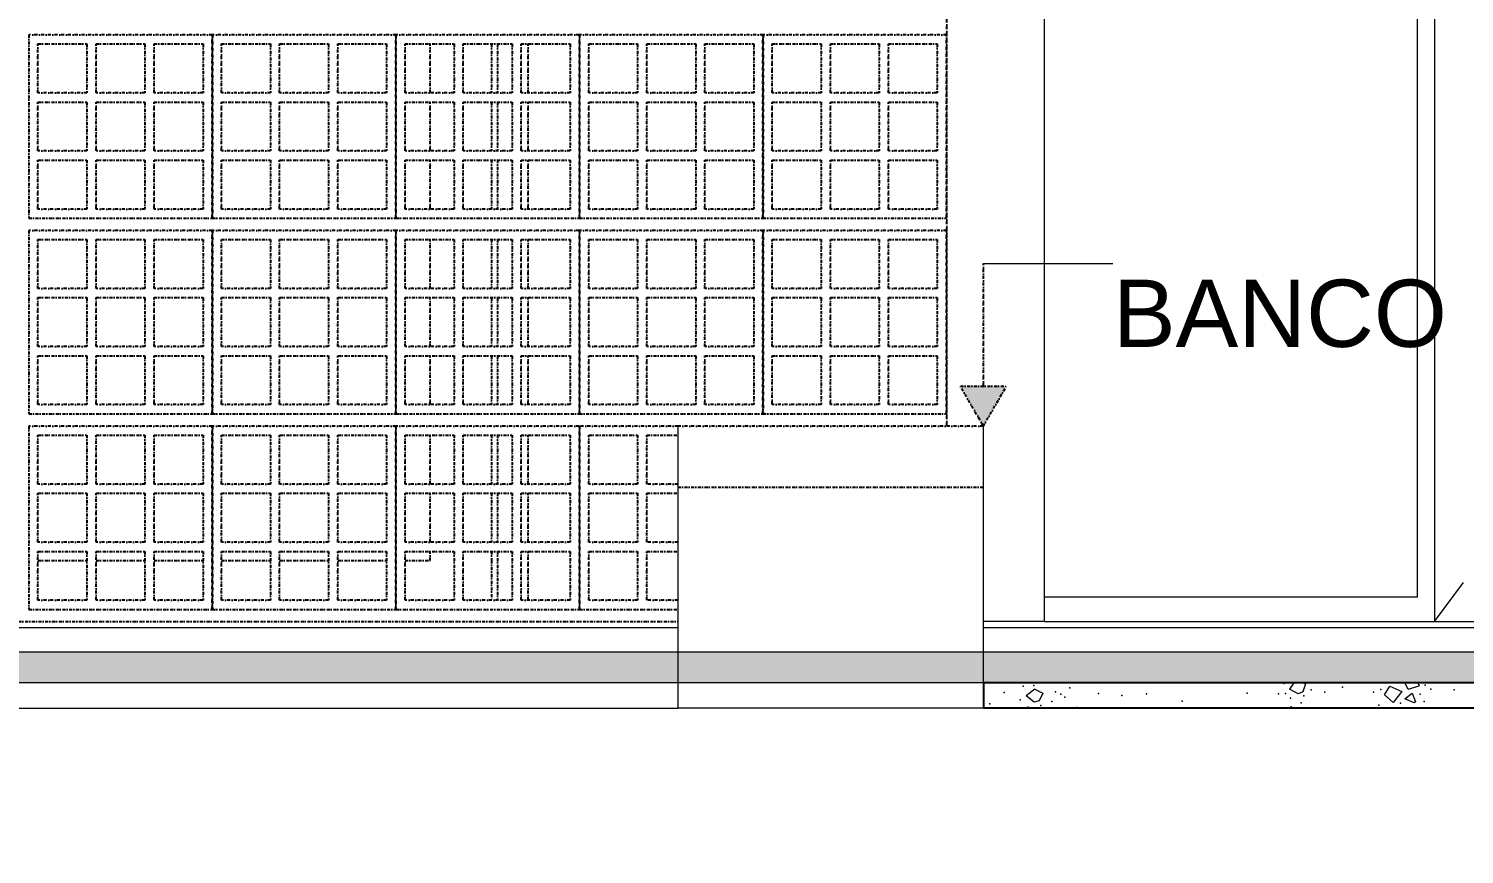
# Model space of a CAD drawing. Header units: metres. Extents: x -1783 to 21505, y -57 to 13660.
# Drawn here: x 12915.6 to 13150.4, y 7274.6 to 7409.6 of the extents above; entities that cross this region are included whole.
import ezdxf

# ---------------------------------------------------------------- set-up
doc = ezdxf.new("R2010")
doc.units = ezdxf.units.M
doc.header["$MEASUREMENT"] = 0
doc.linetypes.add('DASHDOT', pattern=[1, 0.5, -0.25, 0, -0.25])
for name, color, linetype, lineweight in [('01_F1 FACHADA FRONTAL _1_0_Caneta_No__1', 7, 'Continuous', 35), ('01_F1 FACHADA FRONTAL _1_LAJES.EST_Caneta_No__241', 7, 'Continuous', 13), ('01_F1 FACHADA FRONTAL _1_LAJES.EST_Caneta_No__3', 7, 'Continuous', 25), ('01_F1 FACHADA FRONTAL _1_PAREDE CONSTRUIR_Caneta_No__241', 7, 'Continuous', 13), ('01_F1 FACHADA FRONTAL _1_TERRENO.ARQ_Caneta_No__241', 7, 'Continuous', 13)]:
    doc.layers.add(name, color=color, linetype=linetype, lineweight=lineweight)
doc.layers.add('01_F1 FACHADA FRONTAL _1_LAJES.EST_Caneta_No__95', color=7, linetype='Continuous', lineweight=0, true_color=0xaeaeae)
doc.layers.add('01_F1 FACHADA FRONTAL _1_PAREDE CONSTRUIR_Caneta_No__97', color=7, linetype='Continuous', lineweight=5, true_color=0x6b6b6b)
for name, color, linetype in [('01_F1 FACHADA FRONTAL _1_PAREDE CONSTRUIR', 7, 'Continuous'), ('01_F1 FACHADA FRONTAL _1_TERRENO.ARQ', 7, 'Continuous'), ('cotas', 7, 'Continuous'), ('P03', 7, 'Continuous')]:
    doc.layers.add(name, color=color, linetype=linetype)
doc.styles.add('GENERATED_STYLE_1', font='arial.ttf')

# ---------------------------------------------------------------- blocks, each defined once
blk = doc.blocks.new('*X6669', base_point=(-78.7899, -34.2481))
at = {"layer": '01_F1 FACHADA FRONTAL _1_LAJES.EST_Caneta_No__241', "color": 7, "linetype": 'Continuous', "lineweight": 13, "ltscale": 1000}
for p, q in [((-56.4301, -0.1105), (-56.4438, -0.1216)), ((-56.4301, -0.1105), (-56.4168, -0.1169)), ((-56.4168, -0.1169), (-56.4229, -0.1296)), ((-56.0059, -0.1), (-56.013, -0.1105)), ((-55.999, -0.1184), (-56.013, -0.1105)), ((-55.9912, -0.1151), (-55.999, -0.1184)), ((-55.9871, -0.1015), (-55.9912, -0.1151)), ((-55.9906, -0.1), (-55.9871, -0.1015)), ((-55.8576, -0.1196), (-55.8488, -0.1055)), ((-55.8488, -0.1055), (-55.8297, -0.1143)), ((-55.8297, -0.1143), (-55.8435, -0.1324)), ((-55.8193, -0.1107), (-55.8247, -0.1)), ((-55.8243, -0.1263), (-55.8124, -0.117)), ((-55.8193, -0.1107), (-55.8011, -0.1052)), ((-55.8124, -0.117), (-55.8071, -0.131)), ((-55.8032, -0.1), (-55.8011, -0.1052)), ((-56.4311, -0.1316), (-56.4438, -0.1216)), ((-56.4229, -0.1296), (-56.4311, -0.1316)), ((-55.8576, -0.1196), (-55.8435, -0.1324)), ((-55.809, -0.1329), (-55.8243, -0.1263)), ((-55.8071, -0.131), (-55.809, -0.1329))]:
    blk.add_line(p, q, dxfattribs=at)
for p in [(-56.48, -0.1157), (-56.4488, -0.1058), (-56.4313, -0.1045), (-56.3958, -0.1148), (-56.3724, -0.1084), (-56.0827, -0.1169), (-56.0225, -0.1011), (-55.9779, -0.1116), (-55.9554, -0.1152), (-55.9264, -0.1073), (-55.8759, -0.1152), (-55.8638, -0.111), (-55.7914, -0.1037), (-55.7818, -0.1106), (-55.7439, -0.1118), (-56.5033, -0.1344), (-56.4539, -0.128), (-56.4408, -0.1398), (-56.4203, -0.1371), (-56.4021, -0.1308), (-56.3876, -0.1188), (-56.3809, -0.1238), (-56.361, -0.1407), (-56.3259, -0.1176), (-56.2873, -0.121), (-56.2474, -0.1181), (-56.1887, -0.1301), (-56.0314, -0.1184), (-56.0197, -0.1177), (-56.0115, -0.1253), (-56.0106, -0.1394), (-55.9943, -0.1331), (-55.9899, -0.1214), (-55.8672, -0.1369), (-55.8314, -0.1333), (-55.7996, -0.1185), (-55.793, -0.1308)]:
    blk.add_point(p, dxfattribs=at)

msp = doc.modelspace()

# ---------------------------------------------------------------- hatches: boundary and pattern name
at = {"layer": '01_F1 FACHADA FRONTAL _1_LAJES.EST_Caneta_No__95', "linetype": 'Continuous', "lineweight": 0, "true_color": 0xaeaeae}
msp.add_hatch(color=253, dxfattribs=at).paths.add_polyline_path([(13071.764, 7307.625), (13071.764, 7302.625), (13311.568, 7302.625), (13311.568, 7307.625)])
at = {"layer": '01_F1 FACHADA FRONTAL _1_TERRENO.ARQ', "linetype": 'Continuous', "lineweight": 0, "true_color": 0x8fbf7f}
msp.add_hatch(color=73, dxfattribs=at).paths.add_polyline_path([(11842.406, 7307.625), (11842.406, 7302.625), (13071.764, 7302.625), (13071.764, 7307.625)])
at = {"layer": 'cotas'}
h = msp.add_hatch(color=7, dxfattribs=at)
h.dxf.hatch_style = 1
h.paths.add_polyline_path([(21504.961, 13659.963), (10304.961, 13659.963), (10304.961, 5739.963), (21504.961, 5739.963)])
h.paths.add_polyline_path([(10571.627, 13593.296), (21371.627, 13593.296), (21371.627, 5806.63), (10571.627, 5806.63)], flags=16)
at = {"layer": 'P03', "linetype": 'DASHDOT'}
msp.add_hatch(color=256, dxfattribs=at).paths.add_polyline_path([(13071.764, 7344.625), (13075.514, 7351.12), (13068.014, 7351.12)])

# ---------------------------------------------------------------- linework, layer by layer
at = {"layer": '01_F1 FACHADA FRONTAL _1_LAJES.EST_Caneta_No__241', "color": 7, "linetype": 'Continuous', "lineweight": 13, "ltscale": 1000}
for p, q in [((13021.764, 7311.625), (12071.764, 7311.625)), ((13311.568, 7311.625), (13071.764, 7311.625)), ((13081.764, 7312.625), (13311.568, 7312.625)), ((13311.568, 7307.625), (13071.764, 7307.625)), ((13071.764, 7302.625), (13071.764, 7307.625)), ((11991.764, 7298.47), (13021.764, 7298.47)), ((13071.764, 7298.47), (13021.764, 7298.47))]:
    msp.add_line(p, q, dxfattribs=at)
at = {"layer": '01_F1 FACHADA FRONTAL _1_LAJES.EST_Caneta_No__241', "color": 7, "linetype": 'Continuous', "lineweight": 13, "ltscale": 1000, "flags": 128}
for points in [[(13021.764, 7344.625), (13021.764, 7334.625), (13021.764, 7298.47)], [(13071.764, 7307.625), (13071.764, 7334.625), (13071.764, 7344.625)]]:
    msp.add_lwpolyline(points, dxfattribs=at)
at = {"layer": '01_F1 FACHADA FRONTAL _1_LAJES.EST_Caneta_No__3', "color": 7, "linetype": 'Continuous', "lineweight": 25, "ltscale": 1000}
for p, q in [((13071.764, 7302.625), (13071.764, 7298.47)), ((13311.568, 7302.625), (13071.764, 7302.625)), ((13311.568, 7298.47), (13071.764, 7298.47))]:
    msp.add_line(p, q, dxfattribs=at)
at = {"layer": '01_F1 FACHADA FRONTAL _1_PAREDE CONSTRUIR_Caneta_No__241', "color": 7, "linetype": 'Continuous', "lineweight": 13, "ltscale": 1000}
for p, q in [((13081.764, 7312.625), (13081.764, 7637.625)), ((13142.764, 7538.625), (13142.764, 7316.625)), ((13145.564, 7534.825), (13145.564, 7317.625)), ((13071.764, 7371.225), (13092.965, 7371.225)), ((13142.764, 7316.625), (13081.764, 7316.625)), ((13145.564, 7317.625), (13145.564, 7312.625)), ((13081.764, 7312.625), (13071.764, 7312.625))]:
    msp.add_line(p, q, dxfattribs=at)
at = {"layer": '01_F1 FACHADA FRONTAL _1_PAREDE CONSTRUIR_Caneta_No__97', "color": 251, "linetype": 'Continuous', "lineweight": 5, "ltscale": 1000, "true_color": 0x6b6b6b}
msp.add_line((13145.564, 7312.625), (13150.328, 7319.052), dxfattribs=at)
at = {"layer": '01_F1 FACHADA FRONTAL _1_TERRENO.ARQ_Caneta_No__241', "color": 7, "linetype": 'Continuous', "lineweight": 13, "ltscale": 1000}
for p, q in [((13071.764, 7307.625), (11842.406, 7307.625)), ((13071.764, 7302.625), (11842.406, 7302.625))]:
    msp.add_line(p, q, dxfattribs=at)
at = {"layer": 'P03', "linetype": 'DASHDOT'}
for p, q in [((13065.764, 7344.625), (13065.764, 7634.625)), ((12945.59, 7408.625), (12915.59, 7408.625)), ((12915.59, 7408.625), (12915.59, 7378.625)), ((12945.59, 7378.625), (12945.59, 7408.625)), ((12975.625, 7408.625), (12945.625, 7408.625)), ((12945.625, 7408.625), (12945.625, 7378.625)), ((12975.625, 7378.625), (12975.625, 7408.625)), ((13005.66, 7408.625), (12975.66, 7408.625)), ((12975.66, 7408.625), (12975.66, 7378.625)), ((13005.66, 7378.625), (13005.66, 7408.625)), ((13035.695, 7408.625), (13005.695, 7408.625)), ((13005.695, 7408.625), (13005.695, 7378.625)), ((13035.695, 7378.625), (13035.695, 7408.625)), ((13065.73, 7408.625), (13035.73, 7408.625)), ((13035.73, 7408.625), (13035.73, 7378.625)), ((13065.73, 7378.625), (13065.73, 7408.625)), ((12917.09, 7399.125), (12917.09, 7407.125)), ((12917.09, 7407.125), (12925.09, 7407.125)), ((12925.09, 7407.125), (12925.09, 7399.125)), ((12926.59, 7399.125), (12926.59, 7407.125)), ((12926.59, 7407.125), (12934.59, 7407.125)), ((12934.59, 7407.125), (12934.59, 7399.125)), ((12936.09, 7399.125), (12936.09, 7407.125)), ((12936.09, 7407.125), (12944.09, 7407.125)), ((12944.09, 7407.125), (12944.09, 7399.125)), ((12947.125, 7399.125), (12947.125, 7407.125)), ((12947.125, 7407.125), (12955.125, 7407.125)), ((12955.125, 7407.125), (12955.125, 7399.125)), ((12956.625, 7399.125), (12956.625, 7407.125)), ((12956.625, 7407.125), (12964.625, 7407.125)), ((12964.625, 7407.125), (12964.625, 7399.125)), ((12966.125, 7399.125), (12966.125, 7407.125)), ((12966.125, 7407.125), (12974.125, 7407.125)), ((12974.125, 7407.125), (12974.125, 7399.125)), ((12977.16, 7399.125), (12977.16, 7407.125)), ((12977.16, 7407.125), (12985.16, 7407.125)), ((12981.268, 7399.125), (12981.268, 7407.125)), ((12985.16, 7407.125), (12985.16, 7399.125)), ((12986.66, 7399.125), (12986.66, 7407.125)), ((12986.66, 7407.125), (12994.66, 7407.125)), ((12991.268, 7407.125), (12991.268, 7399.125)), ((12992.268, 7407.125), (12992.268, 7399.125)), ((12994.66, 7407.125), (12994.66, 7399.125)), ((12996.16, 7399.125), (12996.16, 7407.125)), ((12996.16, 7407.125), (13004.16, 7407.125)), ((12997.268, 7399.125), (12997.268, 7407.125)), ((13004.16, 7407.125), (13004.16, 7399.125)), ((13007.195, 7399.125), (13007.195, 7407.125)), ((13007.195, 7407.125), (13015.195, 7407.125)), ((13015.195, 7407.125), (13015.195, 7399.125)), ((13016.695, 7399.125), (13016.695, 7407.125)), ((13016.695, 7407.125), (13024.695, 7407.125)), ((13024.695, 7407.125), (13024.695, 7399.125)), ((13026.195, 7399.125), (13026.195, 7407.125)), ((13026.195, 7407.125), (13034.195, 7407.125)), ((13034.195, 7407.125), (13034.195, 7399.125)), ((13037.23, 7399.125), (13037.23, 7407.125)), ((13037.23, 7407.125), (13045.23, 7407.125)), ((13045.23, 7407.125), (13045.23, 7399.125)), ((13046.73, 7399.125), (13046.73, 7407.125)), ((13046.73, 7407.125), (13054.73, 7407.125)), ((13054.73, 7407.125), (13054.73, 7399.125)), ((13056.23, 7399.125), (13056.23, 7407.125)), ((13056.23, 7407.125), (13064.23, 7407.125)), ((13064.23, 7407.125), (13064.23, 7399.125)), ((12925.09, 7399.125), (12917.09, 7399.125)), ((12934.59, 7399.125), (12926.59, 7399.125)), ((12944.09, 7399.125), (12936.09, 7399.125)), ((12955.125, 7399.125), (12947.125, 7399.125)), ((12964.625, 7399.125), (12956.625, 7399.125)), ((12974.125, 7399.125), (12966.125, 7399.125)), ((12985.16, 7399.125), (12977.16, 7399.125)), ((12994.66, 7399.125), (12986.66, 7399.125)), ((13004.16, 7399.125), (12996.16, 7399.125)), ((13015.195, 7399.125), (13007.195, 7399.125)), ((13024.695, 7399.125), (13016.695, 7399.125)), ((13034.195, 7399.125), (13026.195, 7399.125)), ((13045.23, 7399.125), (13037.23, 7399.125)), ((13054.73, 7399.125), (13046.73, 7399.125)), ((13064.23, 7399.125), (13056.23, 7399.125)), ((12917.09, 7389.625), (12917.09, 7397.625)), ((12917.09, 7397.625), (12925.09, 7397.625)), ((12925.09, 7397.625), (12925.09, 7389.625)), ((12926.59, 7389.625), (12926.59, 7397.625)), ((12926.59, 7397.625), (12934.59, 7397.625)), ((12934.59, 7397.625), (12934.59, 7389.625)), ((12936.09, 7389.625), (12936.09, 7397.625)), ((12936.09, 7397.625), (12944.09, 7397.625)), ((12944.09, 7397.625), (12944.09, 7389.625)), ((12947.125, 7389.625), (12947.125, 7397.625)), ((12947.125, 7397.625), (12955.125, 7397.625)), ((12955.125, 7397.625), (12955.125, 7389.625)), ((12956.625, 7389.625), (12956.625, 7397.625)), ((12956.625, 7397.625), (12964.625, 7397.625)), ((12964.625, 7397.625), (12964.625, 7389.625)), ((12966.125, 7389.625), (12966.125, 7397.625)), ((12966.125, 7397.625), (12974.125, 7397.625)), ((12974.125, 7397.625), (12974.125, 7389.625)), ((12977.16, 7389.625), (12977.16, 7397.625)), ((12977.16, 7397.625), (12985.16, 7397.625)), ((12981.268, 7389.625), (12981.268, 7397.625)), ((12985.16, 7397.625), (12985.16, 7389.625)), ((12986.66, 7389.625), (12986.66, 7397.625)), ((12986.66, 7397.625), (12994.66, 7397.625)), ((12991.268, 7397.625), (12991.268, 7389.625)), ((12992.268, 7397.625), (12992.268, 7389.625)), ((12994.66, 7397.625), (12994.66, 7389.625)), ((12996.16, 7389.625), (12996.16, 7397.625)), ((12996.16, 7397.625), (13004.16, 7397.625)), ((12997.268, 7389.625), (12997.268, 7397.625)), ((13004.16, 7397.625), (13004.16, 7389.625)), ((13007.195, 7389.625), (13007.195, 7397.625)), ((13007.195, 7397.625), (13015.195, 7397.625)), ((13015.195, 7397.625), (13015.195, 7389.625)), ((13016.695, 7389.625), (13016.695, 7397.625)), ((13016.695, 7397.625), (13024.695, 7397.625)), ((13024.695, 7397.625), (13024.695, 7389.625)), ((13026.195, 7389.625), (13026.195, 7397.625)), ((13026.195, 7397.625), (13034.195, 7397.625)), ((13034.195, 7397.625), (13034.195, 7389.625)), ((13037.23, 7389.625), (13037.23, 7397.625)), ((13037.23, 7397.625), (13045.23, 7397.625)), ((13045.23, 7397.625), (13045.23, 7389.625)), ((13046.73, 7389.625), (13046.73, 7397.625)), ((13046.73, 7397.625), (13054.73, 7397.625)), ((13054.73, 7397.625), (13054.73, 7389.625)), ((13056.23, 7389.625), (13056.23, 7397.625)), ((13056.23, 7397.625), (13064.23, 7397.625)), ((13064.23, 7397.625), (13064.23, 7389.625)), ((12925.09, 7389.625), (12917.09, 7389.625)), ((12934.59, 7389.625), (12926.59, 7389.625)), ((12944.09, 7389.625), (12936.09, 7389.625)), ((12955.125, 7389.625), (12947.125, 7389.625)), ((12964.625, 7389.625), (12956.625, 7389.625)), ((12974.125, 7389.625), (12966.125, 7389.625)), ((12985.16, 7389.625), (12977.16, 7389.625)), ((12994.66, 7389.625), (12986.66, 7389.625)), ((13004.16, 7389.625), (12996.16, 7389.625)), ((13015.195, 7389.625), (13007.195, 7389.625)), ((13024.695, 7389.625), (13016.695, 7389.625)), ((13034.195, 7389.625), (13026.195, 7389.625)), ((13045.23, 7389.625), (13037.23, 7389.625)), ((13054.73, 7389.625), (13046.73, 7389.625)), ((13064.23, 7389.625), (13056.23, 7389.625)), ((12917.09, 7380.125), (12917.09, 7388.125)), ((12917.09, 7388.125), (12925.09, 7388.125)), ((12925.09, 7388.125), (12925.09, 7380.125)), ((12926.59, 7380.125), (12926.59, 7388.125)), ((12926.59, 7388.125), (12934.59, 7388.125)), ((12934.59, 7388.125), (12934.59, 7380.125)), ((12936.09, 7380.125), (12936.09, 7388.125)), ((12936.09, 7388.125), (12944.09, 7388.125)), ((12944.09, 7388.125), (12944.09, 7380.125)), ((12947.125, 7380.125), (12947.125, 7388.125)), ((12947.125, 7388.125), (12955.125, 7388.125)), ((12955.125, 7388.125), (12955.125, 7380.125)), ((12956.625, 7380.125), (12956.625, 7388.125)), ((12956.625, 7388.125), (12964.625, 7388.125)), ((12964.625, 7388.125), (12964.625, 7380.125)), ((12966.125, 7380.125), (12966.125, 7388.125)), ((12966.125, 7388.125), (12974.125, 7388.125)), ((12974.125, 7388.125), (12974.125, 7380.125)), ((12977.16, 7380.125), (12977.16, 7388.125)), ((12977.16, 7388.125), (12985.16, 7388.125)), ((12981.268, 7380.125), (12981.268, 7388.125)), ((12985.16, 7388.125), (12985.16, 7380.125)), ((12986.66, 7380.125), (12986.66, 7388.125)), ((12986.66, 7388.125), (12994.66, 7388.125)), ((12991.268, 7388.125), (12991.268, 7380.125)), ((12992.268, 7388.125), (12992.268, 7380.125)), ((12994.66, 7388.125), (12994.66, 7380.125)), ((12996.16, 7380.125), (12996.16, 7388.125)), ((12996.16, 7388.125), (13004.16, 7388.125)), ((12997.268, 7380.125), (12997.268, 7388.125)), ((13004.16, 7388.125), (13004.16, 7380.125)), ((13007.195, 7380.125), (13007.195, 7388.125)), ((13007.195, 7388.125), (13015.195, 7388.125)), ((13015.195, 7388.125), (13015.195, 7380.125)), ((13016.695, 7380.125), (13016.695, 7388.125)), ((13016.695, 7388.125), (13024.695, 7388.125)), ((13024.695, 7388.125), (13024.695, 7380.125)), ((13026.195, 7380.125), (13026.195, 7388.125)), ((13026.195, 7388.125), (13034.195, 7388.125)), ((13034.195, 7388.125), (13034.195, 7380.125)), ((13037.23, 7380.125), (13037.23, 7388.125)), ((13037.23, 7388.125), (13045.23, 7388.125)), ((13045.23, 7388.125), (13045.23, 7380.125)), ((13046.73, 7380.125), (13046.73, 7388.125)), ((13046.73, 7388.125), (13054.73, 7388.125)), ((13054.73, 7388.125), (13054.73, 7380.125)), ((13056.23, 7380.125), (13056.23, 7388.125)), ((13056.23, 7388.125), (13064.23, 7388.125)), ((13064.23, 7388.125), (13064.23, 7380.125)), ((12925.09, 7380.125), (12917.09, 7380.125)), ((12934.59, 7380.125), (12926.59, 7380.125)), ((12944.09, 7380.125), (12936.09, 7380.125)), ((12955.125, 7380.125), (12947.125, 7380.125)), ((12964.625, 7380.125), (12956.625, 7380.125)), ((12974.125, 7380.125), (12966.125, 7380.125)), ((12985.16, 7380.125), (12977.16, 7380.125)), ((12994.66, 7380.125), (12986.66, 7380.125)), ((13004.16, 7380.125), (12996.16, 7380.125)), ((13015.195, 7380.125), (13007.195, 7380.125)), ((13024.695, 7380.125), (13016.695, 7380.125)), ((13034.195, 7380.125), (13026.195, 7380.125)), ((13045.23, 7380.125), (13037.23, 7380.125)), ((13054.73, 7380.125), (13046.73, 7380.125)), ((13064.23, 7380.125), (13056.23, 7380.125)), ((12915.59, 7378.625), (12945.59, 7378.625)), ((12945.625, 7378.625), (12975.625, 7378.625)), ((12975.66, 7378.625), (13005.66, 7378.625)), ((13005.695, 7378.625), (13035.695, 7378.625)), ((13035.73, 7378.625), (13065.73, 7378.625)), ((12945.59, 7376.625), (12915.59, 7376.625)), ((12915.59, 7376.625), (12915.59, 7346.625)), ((12917.09, 7367.125), (12917.09, 7375.125)), ((12917.09, 7375.125), (12925.09, 7375.125)), ((12925.09, 7375.125), (12925.09, 7367.125)), ((12926.59, 7367.125), (12926.59, 7375.125)), ((12926.59, 7375.125), (12934.59, 7375.125)), ((12934.59, 7375.125), (12934.59, 7367.125)), ((12936.09, 7367.125), (12936.09, 7375.125)), ((12936.09, 7375.125), (12944.09, 7375.125)), ((12944.09, 7375.125), (12944.09, 7367.125)), ((12945.59, 7346.625), (12945.59, 7376.625)), ((12975.625, 7376.625), (12945.625, 7376.625)), ((12945.625, 7376.625), (12945.625, 7346.625)), ((12947.125, 7367.125), (12947.125, 7375.125)), ((12947.125, 7375.125), (12955.125, 7375.125)), ((12955.125, 7375.125), (12955.125, 7367.125)), ((12956.625, 7367.125), (12956.625, 7375.125)), ((12956.625, 7375.125), (12964.625, 7375.125)), ((12964.625, 7375.125), (12964.625, 7367.125)), ((12966.125, 7367.125), (12966.125, 7375.125)), ((12966.125, 7375.125), (12974.125, 7375.125)), ((12974.125, 7375.125), (12974.125, 7367.125)), ((12975.625, 7346.625), (12975.625, 7376.625)), ((13005.66, 7376.625), (12975.66, 7376.625)), ((12975.66, 7376.625), (12975.66, 7346.625)), ((12977.16, 7367.125), (12977.16, 7375.125)), ((12977.16, 7375.125), (12985.16, 7375.125)), ((12981.268, 7367.125), (12981.268, 7375.125)), ((12985.16, 7375.125), (12985.16, 7367.125)), ((12986.66, 7367.125), (12986.66, 7375.125)), ((12986.66, 7375.125), (12994.66, 7375.125)), ((12991.268, 7375.125), (12991.268, 7367.125)), ((12992.268, 7375.125), (12992.268, 7367.125)), ((12994.66, 7375.125), (12994.66, 7367.125)), ((12996.16, 7367.125), (12996.16, 7375.125)), ((12996.16, 7375.125), (13004.16, 7375.125)), ((12997.268, 7367.125), (12997.268, 7375.125)), ((13004.16, 7375.125), (13004.16, 7367.125)), ((13005.66, 7346.625), (13005.66, 7376.625)), ((13035.695, 7376.625), (13005.695, 7376.625)), ((13005.695, 7376.625), (13005.695, 7346.625)), ((13007.195, 7367.125), (13007.195, 7375.125)), ((13007.195, 7375.125), (13015.195, 7375.125)), ((13015.195, 7375.125), (13015.195, 7367.125)), ((13016.695, 7367.125), (13016.695, 7375.125)), ((13016.695, 7375.125), (13024.695, 7375.125)), ((13024.695, 7375.125), (13024.695, 7367.125)), ((13026.195, 7367.125), (13026.195, 7375.125)), ((13026.195, 7375.125), (13034.195, 7375.125)), ((13034.195, 7375.125), (13034.195, 7367.125)), ((13035.695, 7346.625), (13035.695, 7376.625)), ((13065.73, 7376.625), (13035.73, 7376.625)), ((13035.73, 7376.625), (13035.73, 7346.625)), ((13037.23, 7367.125), (13037.23, 7375.125)), ((13037.23, 7375.125), (13045.23, 7375.125)), ((13045.23, 7375.125), (13045.23, 7367.125)), ((13046.73, 7367.125), (13046.73, 7375.125)), ((13046.73, 7375.125), (13054.73, 7375.125)), ((13054.73, 7375.125), (13054.73, 7367.125)), ((13056.23, 7367.125), (13056.23, 7375.125)), ((13056.23, 7375.125), (13064.23, 7375.125)), ((13064.23, 7375.125), (13064.23, 7367.125)), ((13065.73, 7346.625), (13065.73, 7376.625)), ((13071.764, 7351.12), (13071.764, 7371.225)), ((12925.09, 7367.125), (12917.09, 7367.125)), ((12934.59, 7367.125), (12926.59, 7367.125)), ((12944.09, 7367.125), (12936.09, 7367.125)), ((12955.125, 7367.125), (12947.125, 7367.125)), ((12964.625, 7367.125), (12956.625, 7367.125)), ((12974.125, 7367.125), (12966.125, 7367.125)), ((12985.16, 7367.125), (12977.16, 7367.125)), ((12994.66, 7367.125), (12986.66, 7367.125)), ((13004.16, 7367.125), (12996.16, 7367.125)), ((13015.195, 7367.125), (13007.195, 7367.125)), ((13024.695, 7367.125), (13016.695, 7367.125)), ((13034.195, 7367.125), (13026.195, 7367.125)), ((13045.23, 7367.125), (13037.23, 7367.125)), ((13054.73, 7367.125), (13046.73, 7367.125)), ((13064.23, 7367.125), (13056.23, 7367.125)), ((12917.09, 7357.625), (12917.09, 7365.625)), ((12917.09, 7365.625), (12925.09, 7365.625)), ((12925.09, 7365.625), (12925.09, 7357.625)), ((12926.59, 7357.625), (12926.59, 7365.625)), ((12926.59, 7365.625), (12934.59, 7365.625)), ((12934.59, 7365.625), (12934.59, 7357.625)), ((12936.09, 7357.625), (12936.09, 7365.625)), ((12936.09, 7365.625), (12944.09, 7365.625)), ((12944.09, 7365.625), (12944.09, 7357.625)), ((12947.125, 7357.625), (12947.125, 7365.625)), ((12947.125, 7365.625), (12955.125, 7365.625)), ((12955.125, 7365.625), (12955.125, 7357.625)), ((12956.625, 7357.625), (12956.625, 7365.625)), ((12956.625, 7365.625), (12964.625, 7365.625)), ((12964.625, 7365.625), (12964.625, 7357.625)), ((12966.125, 7357.625), (12966.125, 7365.625)), ((12966.125, 7365.625), (12974.125, 7365.625)), ((12974.125, 7365.625), (12974.125, 7357.625)), ((12977.16, 7357.625), (12977.16, 7365.625)), ((12977.16, 7365.625), (12985.16, 7365.625)), ((12981.268, 7357.625), (12981.268, 7365.625)), ((12985.16, 7365.625), (12985.16, 7357.625)), ((12986.66, 7357.625), (12986.66, 7365.625)), ((12986.66, 7365.625), (12994.66, 7365.625)), ((12991.268, 7365.625), (12991.268, 7357.625)), ((12992.268, 7365.625), (12992.268, 7357.625)), ((12994.66, 7365.625), (12994.66, 7357.625)), ((12996.16, 7357.625), (12996.16, 7365.625)), ((12996.16, 7365.625), (13004.16, 7365.625)), ((12997.268, 7357.625), (12997.268, 7365.625)), ((13004.16, 7365.625), (13004.16, 7357.625)), ((13007.195, 7357.625), (13007.195, 7365.625)), ((13007.195, 7365.625), (13015.195, 7365.625)), ((13015.195, 7365.625), (13015.195, 7357.625)), ((13016.695, 7357.625), (13016.695, 7365.625)), ((13016.695, 7365.625), (13024.695, 7365.625)), ((13024.695, 7365.625), (13024.695, 7357.625)), ((13026.195, 7357.625), (13026.195, 7365.625)), ((13026.195, 7365.625), (13034.195, 7365.625)), ((13034.195, 7365.625), (13034.195, 7357.625)), ((13037.23, 7357.625), (13037.23, 7365.625)), ((13037.23, 7365.625), (13045.23, 7365.625)), ((13045.23, 7365.625), (13045.23, 7357.625)), ((13046.73, 7357.625), (13046.73, 7365.625)), ((13046.73, 7365.625), (13054.73, 7365.625)), ((13054.73, 7365.625), (13054.73, 7357.625)), ((13056.23, 7357.625), (13056.23, 7365.625)), ((13056.23, 7365.625), (13064.23, 7365.625)), ((13064.23, 7365.625), (13064.23, 7357.625)), ((12925.09, 7357.625), (12917.09, 7357.625)), ((12934.59, 7357.625), (12926.59, 7357.625)), ((12944.09, 7357.625), (12936.09, 7357.625)), ((12955.125, 7357.625), (12947.125, 7357.625)), ((12964.625, 7357.625), (12956.625, 7357.625)), ((12974.125, 7357.625), (12966.125, 7357.625)), ((12985.16, 7357.625), (12977.16, 7357.625)), ((12994.66, 7357.625), (12986.66, 7357.625)), ((13004.16, 7357.625), (12996.16, 7357.625)), ((13015.195, 7357.625), (13007.195, 7357.625)), ((13024.695, 7357.625), (13016.695, 7357.625)), ((13034.195, 7357.625), (13026.195, 7357.625)), ((13045.23, 7357.625), (13037.23, 7357.625)), ((13054.73, 7357.625), (13046.73, 7357.625)), ((13064.23, 7357.625), (13056.23, 7357.625)), ((12917.09, 7348.125), (12917.09, 7356.125)), ((12917.09, 7356.125), (12925.09, 7356.125)), ((12925.09, 7356.125), (12925.09, 7348.125)), ((12926.59, 7348.125), (12926.59, 7356.125)), ((12926.59, 7356.125), (12934.59, 7356.125)), ((12934.59, 7356.125), (12934.59, 7348.125)), ((12936.09, 7348.125), (12936.09, 7356.125)), ((12936.09, 7356.125), (12944.09, 7356.125)), ((12944.09, 7356.125), (12944.09, 7348.125)), ((12947.125, 7348.125), (12947.125, 7356.125)), ((12947.125, 7356.125), (12955.125, 7356.125)), ((12955.125, 7356.125), (12955.125, 7348.125)), ((12956.625, 7348.125), (12956.625, 7356.125)), ((12956.625, 7356.125), (12964.625, 7356.125)), ((12964.625, 7356.125), (12964.625, 7348.125)), ((12966.125, 7348.125), (12966.125, 7356.125)), ((12966.125, 7356.125), (12974.125, 7356.125)), ((12974.125, 7356.125), (12974.125, 7348.125)), ((12977.16, 7348.125), (12977.16, 7356.125)), ((12977.16, 7356.125), (12985.16, 7356.125)), ((12981.268, 7348.125), (12981.268, 7356.125)), ((12985.16, 7356.125), (12985.16, 7348.125)), ((12986.66, 7348.125), (12986.66, 7356.125)), ((12986.66, 7356.125), (12994.66, 7356.125)), ((12991.268, 7356.125), (12991.268, 7348.125)), ((12992.268, 7356.125), (12992.268, 7348.125)), ((12994.66, 7356.125), (12994.66, 7348.125)), ((12996.16, 7348.125), (12996.16, 7356.125)), ((12996.16, 7356.125), (13004.16, 7356.125)), ((12997.268, 7348.125), (12997.268, 7356.125)), ((13004.16, 7356.125), (13004.16, 7348.125)), ((13007.195, 7348.125), (13007.195, 7356.125)), ((13007.195, 7356.125), (13015.195, 7356.125)), ((13015.195, 7356.125), (13015.195, 7348.125)), ((13016.695, 7348.125), (13016.695, 7356.125)), ((13016.695, 7356.125), (13024.695, 7356.125)), ((13024.695, 7356.125), (13024.695, 7348.125)), ((13026.195, 7348.125), (13026.195, 7356.125)), ((13026.195, 7356.125), (13034.195, 7356.125)), ((13034.195, 7356.125), (13034.195, 7348.125)), ((13037.23, 7348.125), (13037.23, 7356.125)), ((13037.23, 7356.125), (13045.23, 7356.125)), ((13045.23, 7356.125), (13045.23, 7348.125)), ((13046.73, 7348.125), (13046.73, 7356.125)), ((13046.73, 7356.125), (13054.73, 7356.125)), ((13054.73, 7356.125), (13054.73, 7348.125)), ((13056.23, 7348.125), (13056.23, 7356.125)), ((13056.23, 7356.125), (13064.23, 7356.125)), ((13064.23, 7356.125), (13064.23, 7348.125)), ((13068.014, 7351.12), (13075.514, 7351.12)), ((13071.764, 7344.625), (13068.014, 7351.12)), ((13071.764, 7344.625), (13075.514, 7351.12)), ((12925.09, 7348.125), (12917.09, 7348.125)), ((12934.59, 7348.125), (12926.59, 7348.125)), ((12944.09, 7348.125), (12936.09, 7348.125)), ((12955.125, 7348.125), (12947.125, 7348.125)), ((12964.625, 7348.125), (12956.625, 7348.125)), ((12974.125, 7348.125), (12966.125, 7348.125)), ((12985.16, 7348.125), (12977.16, 7348.125)), ((12994.66, 7348.125), (12986.66, 7348.125)), ((13004.16, 7348.125), (12996.16, 7348.125)), ((13015.195, 7348.125), (13007.195, 7348.125)), ((13024.695, 7348.125), (13016.695, 7348.125)), ((13034.195, 7348.125), (13026.195, 7348.125)), ((13045.23, 7348.125), (13037.23, 7348.125)), ((13054.73, 7348.125), (13046.73, 7348.125)), ((13064.23, 7348.125), (13056.23, 7348.125)), ((12915.59, 7346.625), (12945.59, 7346.625)), ((12945.59, 7344.625), (12915.59, 7344.625)), ((12915.59, 7344.625), (12915.59, 7314.625)), ((12945.59, 7314.625), (12945.59, 7344.625)), ((12945.625, 7346.625), (12975.625, 7346.625)), ((12975.625, 7344.625), (12945.625, 7344.625)), ((12945.625, 7344.625), (12945.625, 7314.625)), ((12975.625, 7314.625), (12975.625, 7344.625)), ((12975.66, 7346.625), (13005.66, 7346.625)), ((13005.66, 7344.625), (12975.66, 7344.625)), ((12975.66, 7344.625), (12975.66, 7314.625)), ((13005.66, 7314.625), (13005.66, 7344.625)), ((13005.695, 7346.625), (13035.695, 7346.625)), ((13021.764, 7344.625), (13005.695, 7344.625)), ((13005.695, 7344.625), (13005.695, 7314.625)), ((13071.764, 7344.625), (13021.764, 7344.625)), ((13035.73, 7346.625), (13065.73, 7346.625)), ((12917.09, 7335.125), (12917.09, 7343.125)), ((12917.09, 7343.125), (12925.09, 7343.125)), ((12925.09, 7343.125), (12925.09, 7335.125)), ((12926.59, 7335.125), (12926.59, 7343.125)), ((12926.59, 7343.125), (12934.59, 7343.125)), ((12934.59, 7343.125), (12934.59, 7335.125)), ((12936.09, 7335.125), (12936.09, 7343.125)), ((12936.09, 7343.125), (12944.09, 7343.125)), ((12944.09, 7343.125), (12944.09, 7335.125)), ((12947.125, 7335.125), (12947.125, 7343.125)), ((12947.125, 7343.125), (12955.125, 7343.125)), ((12955.125, 7343.125), (12955.125, 7335.125)), ((12956.625, 7335.125), (12956.625, 7343.125)), ((12956.625, 7343.125), (12964.625, 7343.125)), ((12964.625, 7343.125), (12964.625, 7335.125)), ((12966.125, 7335.125), (12966.125, 7343.125)), ((12966.125, 7343.125), (12974.125, 7343.125)), ((12974.125, 7343.125), (12974.125, 7335.125)), ((12977.16, 7335.125), (12977.16, 7343.125)), ((12977.16, 7343.125), (12985.16, 7343.125)), ((12981.268, 7335.125), (12981.268, 7343.125)), ((12985.16, 7343.125), (12985.16, 7335.125)), ((12986.66, 7335.125), (12986.66, 7343.125)), ((12986.66, 7343.125), (12994.66, 7343.125)), ((12991.268, 7343.125), (12991.268, 7335.125)), ((12992.268, 7343.125), (12992.268, 7335.125)), ((12994.66, 7343.125), (12994.66, 7335.125)), ((12996.16, 7335.125), (12996.16, 7343.125)), ((12996.16, 7343.125), (13004.16, 7343.125)), ((12997.268, 7335.125), (12997.268, 7343.125)), ((13004.16, 7343.125), (13004.16, 7335.125)), ((13007.195, 7335.125), (13007.195, 7343.125)), ((13007.195, 7343.125), (13015.195, 7343.125)), ((13015.195, 7343.125), (13015.195, 7335.125)), ((13016.695, 7335.125), (13016.695, 7343.125)), ((13016.695, 7343.125), (13021.764, 7343.125)), ((12925.09, 7335.125), (12917.09, 7335.125)), ((12934.59, 7335.125), (12926.59, 7335.125)), ((12944.09, 7335.125), (12936.09, 7335.125)), ((12955.125, 7335.125), (12947.125, 7335.125)), ((12964.625, 7335.125), (12956.625, 7335.125)), ((12974.125, 7335.125), (12966.125, 7335.125)), ((12985.16, 7335.125), (12977.16, 7335.125)), ((12994.66, 7335.125), (12986.66, 7335.125)), ((13004.16, 7335.125), (12996.16, 7335.125)), ((13015.195, 7335.125), (13007.195, 7335.125)), ((13021.764, 7335.125), (13016.695, 7335.125)), ((12917.09, 7325.625), (12917.09, 7333.625)), ((12917.09, 7333.625), (12925.09, 7333.625)), ((12925.09, 7333.625), (12925.09, 7325.625)), ((12926.59, 7325.625), (12926.59, 7333.625)), ((12926.59, 7333.625), (12934.59, 7333.625)), ((12934.59, 7333.625), (12934.59, 7325.625)), ((12936.09, 7325.625), (12936.09, 7333.625)), ((12936.09, 7333.625), (12944.09, 7333.625)), ((12944.09, 7333.625), (12944.09, 7325.625)), ((12947.125, 7325.625), (12947.125, 7333.625)), ((12947.125, 7333.625), (12955.125, 7333.625)), ((12955.125, 7333.625), (12955.125, 7325.625)), ((12956.625, 7325.625), (12956.625, 7333.625)), ((12956.625, 7333.625), (12964.625, 7333.625)), ((12964.625, 7333.625), (12964.625, 7325.625)), ((12966.125, 7325.625), (12966.125, 7333.625)), ((12966.125, 7333.625), (12974.125, 7333.625)), ((12974.125, 7333.625), (12974.125, 7325.625)), ((12977.16, 7325.625), (12977.16, 7333.625)), ((12977.16, 7333.625), (12985.16, 7333.625)), ((12981.268, 7325.625), (12981.268, 7333.625)), ((12985.16, 7333.625), (12985.16, 7325.625)), ((12986.66, 7325.625), (12986.66, 7333.625)), ((12986.66, 7333.625), (12994.66, 7333.625)), ((12991.268, 7333.625), (12991.268, 7325.625)), ((12992.268, 7333.625), (12992.268, 7325.625)), ((12994.66, 7333.625), (12994.66, 7325.625)), ((12996.16, 7325.625), (12996.16, 7333.625)), ((12996.16, 7333.625), (13004.16, 7333.625)), ((12997.268, 7325.625), (12997.268, 7333.625)), ((13004.16, 7333.625), (13004.16, 7325.625)), ((13007.195, 7325.625), (13007.195, 7333.625)), ((13007.195, 7333.625), (13015.195, 7333.625)), ((13015.195, 7333.625), (13015.195, 7325.625)), ((13016.695, 7325.625), (13016.695, 7333.625)), ((13016.695, 7333.625), (13021.764, 7333.625)), ((13021.764, 7334.625), (13071.764, 7334.625)), ((12925.09, 7325.625), (12917.09, 7325.625)), ((12917.09, 7316.125), (12917.09, 7324.125)), ((12917.09, 7324.125), (12925.09, 7324.125)), ((12925.09, 7324.125), (12925.09, 7316.125)), ((12934.59, 7325.625), (12926.59, 7325.625)), ((12926.59, 7316.125), (12926.59, 7324.125)), ((12926.59, 7324.125), (12934.59, 7324.125)), ((12934.59, 7324.125), (12934.59, 7316.125)), ((12944.09, 7325.625), (12936.09, 7325.625)), ((12936.09, 7316.125), (12936.09, 7324.125)), ((12936.09, 7324.125), (12944.09, 7324.125)), ((12944.09, 7324.125), (12944.09, 7316.125)), ((12955.125, 7325.625), (12947.125, 7325.625)), ((12947.125, 7316.125), (12947.125, 7324.125)), ((12947.125, 7324.125), (12955.125, 7324.125)), ((12955.125, 7324.125), (12955.125, 7316.125)), ((12964.625, 7325.625), (12956.625, 7325.625)), ((12956.625, 7316.125), (12956.625, 7324.125)), ((12956.625, 7324.125), (12964.625, 7324.125)), ((12964.625, 7324.125), (12964.625, 7316.125)), ((12974.125, 7325.625), (12966.125, 7325.625)), ((12966.125, 7316.125), (12966.125, 7324.125)), ((12966.125, 7324.125), (12974.125, 7324.125)), ((12974.125, 7324.125), (12974.125, 7316.125)), ((12985.16, 7325.625), (12977.16, 7325.625)), ((12977.16, 7316.125), (12977.16, 7324.125)), ((12977.16, 7324.125), (12985.16, 7324.125)), ((12981.268, 7322.625), (12981.268, 7324.125)), ((12985.16, 7324.125), (12985.16, 7316.125)), ((12994.66, 7325.625), (12986.66, 7325.625)), ((12986.66, 7316.125), (12986.66, 7324.125)), ((12986.66, 7324.125), (12994.66, 7324.125)), ((12991.268, 7324.125), (12991.268, 7322.625)), ((12992.268, 7324.125), (12992.268, 7316.125)), ((12994.66, 7324.125), (12994.66, 7316.125)), ((13004.16, 7325.625), (12996.16, 7325.625)), ((12996.16, 7316.125), (12996.16, 7324.125)), ((12996.16, 7324.125), (13004.16, 7324.125)), ((12997.268, 7316.125), (12997.268, 7324.125)), ((13004.16, 7324.125), (13004.16, 7316.125)), ((13015.195, 7325.625), (13007.195, 7325.625)), ((13007.195, 7316.125), (13007.195, 7324.125)), ((13007.195, 7324.125), (13015.195, 7324.125)), ((13015.195, 7324.125), (13015.195, 7316.125)), ((13021.764, 7325.625), (13016.695, 7325.625)), ((13016.695, 7316.125), (13016.695, 7324.125)), ((13016.695, 7324.125), (13021.764, 7324.125)), ((12917.09, 7322.625), (12925.09, 7322.625)), ((12926.59, 7322.625), (12934.59, 7322.625)), ((12936.09, 7322.625), (12944.09, 7322.625)), ((12947.125, 7322.625), (12955.125, 7322.625)), ((12956.625, 7322.625), (12964.625, 7322.625)), ((12966.125, 7322.625), (12974.125, 7322.625)), ((12977.16, 7322.625), (12981.268, 7322.625)), ((12991.268, 7322.625), (12991.268, 7316.125)), ((12915.59, 7314.625), (12945.59, 7314.625)), ((12925.09, 7316.125), (12917.09, 7316.125)), ((12934.59, 7316.125), (12926.59, 7316.125)), ((12944.09, 7316.125), (12936.09, 7316.125)), ((12945.625, 7314.625), (12975.625, 7314.625)), ((12955.125, 7316.125), (12947.125, 7316.125)), ((12964.625, 7316.125), (12956.625, 7316.125)), ((12974.125, 7316.125), (12966.125, 7316.125)), ((12975.66, 7314.625), (13005.66, 7314.625)), ((12985.16, 7316.125), (12977.16, 7316.125)), ((12994.66, 7316.125), (12986.66, 7316.125)), ((13004.16, 7316.125), (12996.16, 7316.125)), ((13005.695, 7314.625), (13021.764, 7314.625)), ((13015.195, 7316.125), (13007.195, 7316.125)), ((13021.764, 7316.125), (13016.695, 7316.125)), ((12074.58, 7312.625), (13021.764, 7312.625))]:
    msp.add_line(p, q, dxfattribs=at)

# ---------------------------------------------------------------- block references
at = {"layer": '01_F1 FACHADA FRONTAL _1_PAREDE CONSTRUIR', "color": 64, "linetype": 'Continuous', "lineweight": 0, "ltscale": 1000, "true_color": 0x80aa00, "xscale": 100, "yscale": 100, "zscale": 100}
msp.add_blockref('*X6669', (10844.181, 3887.816), dxfattribs=at)

# ---------------------------------------------------------------- texts
at = {"layer": '01_F1 FACHADA FRONTAL _1_0_Caneta_No__1', "color": 7, "linetype": 'Continuous', "lineweight": 35, "insert": (13092.965, 7368.569), "char_height": 11, "attachment_point": 1, "style": 'GENERATED_STYLE_1'}
msp.add_mtext('\\A1;BANCO EM CONCRETO 1', dxfattribs=at)

doc.saveas('drawing.dxf')
